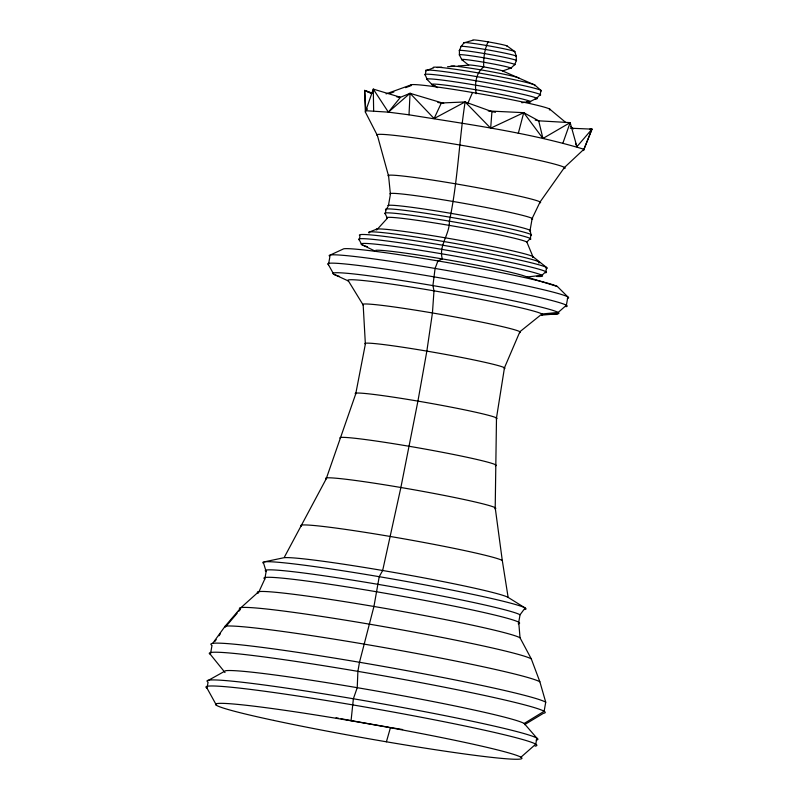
<?xml version="1.0" encoding="UTF-8"?>
<svg xmlns="http://www.w3.org/2000/svg" width="799" height="799" viewBox="0 0 799 799"><rect width="100%" height="100%" fill="white"/><g stroke="black" fill="none" stroke-linecap="round" stroke-linejoin="round"><path stroke-width="1.2" d="M570.286 128.2L591.979 129.138L583.49 150.572L583.929 149.253C527 132.125 467.595 124.334 409.008 114.806L410.057 93.313L443.715 103.381M589.602 129.328L591.979 129.138L576.918 146.666L570.146 122.627L538.696 120.819L523.715 112.669L490.666 128.18L491.944 111.61L465.118 101.942L441.348 102.991L437.802 102.472M351.051 720.798L353.378 698.765L357.233 687.679L357.892 671.35L359.49 662.271L373.942 606.471L379.225 576.688L382.661 570.506L400.878 487.5L417.917 401.118L426.846 351.111L432.439 312.958L433.987 290.836L432.918 285.593L435.085 268.444L437.932 260.923L442.306 258.916C438.411 245.633 449.847 234.367 449.378 221.173C457.787 181.892 458.986 141.553 465.118 101.942L434.097 118.542L410.057 93.313L400.469 97.278L396.873 96.939M225.018 672.528L210.407 654.451L212.015 645.372A170.567 8.03 10 0 1 359.49 662.271A170.567 8.03 10 0 1 545.727 702.201L544.129 711.28L524.184 723.475A152.909 7.201 10 0 0 376.898 691.095A152.909 7.201 10 0 0 225.618 670.731L208.749 680.139M216.529 705.377L207.021 688.169L208.09 682.116A168.03 7.92 10 0 1 374.991 702.521A168.03 7.92 10 0 1 536.179 740.084M258.766 592.119L264.819 578.985L266.127 571.535L263.68 563.445A133.623 6.292 10 0 1 396.414 579.674A133.623 6.292 10 0 1 524.593 609.547M557.722 313.797L541.572 315.146A98.896 4.654 10 0 0 446.711 293.043A98.896 4.654 10 0 0 348.474 281.038L333.732 274.227L328.469 264.739L329.937 256.389A121.598 5.733 10 0 1 450.726 271.161A121.598 5.733 10 0 1 567.37 298.337M374.351 250.736L361.747 244.624L359.29 239.91L360.029 235.735A95.361 4.494 10 0 1 454.741 247.31A95.361 4.494 10 0 1 546.216 268.634M375.7 250.337A77.383 3.645 10 0 1 452.264 260.644A77.383 3.645 10 0 1 526.811 277.023L541.922 275.305L545.857 271.68L546.596 267.505L532.883 256.579L526.841 242.017A71.291 3.356 10 0 0 448.998 225.328A71.291 3.356 10 0 0 387.355 218.257L385.268 213.822L385.967 209.857L387.735 207.101M372.454 93.213L364.664 90.427L365.353 112.03L377.428 135.57L388.604 176.15L390.421 194.287L388.324 206.182A72.449 3.416 10 0 1 460.284 214.971A72.449 3.416 10 0 1 529.777 231.171M437.602 87.62L432.149 84.734L427.245 79.6L425.248 74.966L425.977 70.791L433.617 67.795A51.715 2.437 10 0 1 484.983 74.077A51.715 2.437 10 0 1 534.591 85.633M264.209 561.877L283.745 557.762A114.916 5.413 10 0 1 397.443 573.063A114.916 5.413 10 0 1 508.134 597.402L525.123 607.969L520.049 614.781L518.731 622.221L520.029 637.792L531.295 658.895L539.874 681.807L545.727 702.201M284.464 556.993L326.162 478.941L355.705 393.987L365.373 344.069L363.175 305.018L348.474 281.038M518.291 133.423L523.715 112.669L488.269 110.961M386.406 741.802L390.491 727.509A168.03 7.92 10 0 0 402.676 729.557M365.353 112.03L373.283 89.108L400.469 97.278L388.384 112.15L365.792 110.721L364.664 90.427L371.435 93.293M562.945 142.991L570.146 122.627L542.94 138.467L523.715 112.669M468.723 65.188L461.832 59.715L459.435 55.011L459.405 50.707L460.993 46.682L463.929 42.886L473.138 40.15A17.328 0.819 10 0 1 490.346 42.257A17.328 0.819 10 0 1 506.966 46.132M467.695 103.71L472.499 92.504M434.097 118.542L441.348 102.991M488.119 41.868C484.424 49.558 483.405 58.437 483.705 66.896C475.595 73.228 474.616 84.285 476.154 93.753M212.684 643.365L225.138 626.196L241.018 607.61L258.786 591.64M214.791 641.537L216.179 639.619M218.956 635.774L220.344 633.857M225.308 627.165L237.253 613.113M238.841 611.235L240.429 609.367A148.664 7.001 10 0 1 368.978 624.089A148.664 7.001 10 0 1 531.295 658.895M387.355 218.257L376.679 229.982A79.83 3.765 10 0 1 455.979 239.67A79.83 3.765 10 0 1 532.563 257.518M365.792 110.721L367.49 108.984M526.841 242.017L530.326 238.521L531.025 234.566L530.067 230.312L532.164 218.427L540.084 201.947L564.494 167.43L583.929 149.253L591.979 129.138L589.542 129.498M520.928 757.212L535.769 744.159L536.838 738.096L524.184 723.475M373.652 110.761L373.283 89.108L388.384 112.15L410.057 93.313M524.623 724.643L543.46 713.287A170.567 8.03 10 0 0 379.835 675.165A170.567 8.03 10 0 0 210.407 654.451M330.416 254.961L343.74 248.789A109.443 5.154 10 0 1 452.014 263.36A109.443 5.154 10 0 1 557.432 286.541L567.849 296.908L566.381 305.248L558.171 312.449L541.962 313.987L519.899 331.715L504.469 367.75L496.489 417.957L495.21 507.725L502.291 560.489L508.134 597.402M369.498 231.97L376.998 229.033M390.381 93.283L393.877 91.985M405.562 87.66L411.405 85.503A70.652 3.326 10 0 1 481.587 94.082A70.652 3.326 10 0 1 549.362 109.872M386.077 93.892L411.685 84.664M468.793 64.979A17.328 0.819 10 0 1 485.932 67.286A17.328 0.819 10 0 1 502.621 70.951L510.98 68.085L514.856 64.449L516.354 60.404L516.244 56.09L514.776 51.545L507.035 45.923M521.797 102.741L530.366 101.463L536.748 98.247L540.224 94.542L540.953 90.377L534.791 85.024L502.621 70.951M437.103 67.535L441.747 67.176M447.56 66.736L454.581 66.217M458.117 65.957L467.545 65.268M388.384 112.15L409.008 114.806M491.944 111.61L495.47 112.279M535.22 120.11L538.696 120.819L542.94 138.467M526.811 277.023L557.432 286.541M364.664 90.427L371.175 93.323M549.642 109.044L565.832 122.527M570.596 126.492L573.452 128.879M465.118 101.942L490.666 128.18M575.54 143.401L576.918 146.666M389.303 727.3A168.03 7.92 10 0 1 341.053 718.73M338.556 718.261A168.03 7.92 10 0 1 336.059 717.802M207.021 688.169A168.03 7.92 10 0 1 373.932 708.573A168.03 7.92 10 0 1 535.11 746.136M225.138 626.196A161.188 7.59 10 0 1 384.619 647.669A161.188 7.59 10 0 1 539.874 681.807M258.257 593.218A133.793 6.302 10 0 1 373.942 606.471A133.793 6.302 10 0 1 520.029 637.792M264.819 578.985A129.778 6.112 10 0 1 393.727 594.746A129.778 6.112 10 0 1 518.221 623.759M266.127 571.535A129.778 6.112 10 0 1 378.346 584.399A129.778 6.112 10 0 1 520.049 614.781M301.433 526.291A102.662 4.834 10 0 1 390.202 536.459A102.662 4.834 10 0 1 502.291 560.489M326.162 478.941A86.402 4.075 10 0 1 411.994 489.427A86.402 4.075 10 0 1 494.871 508.743M340.454 438.401A79.311 3.735 10 0 1 419.235 448.029A79.311 3.735 10 0 1 495.33 465.757M355.705 393.987A71.96 3.386 10 0 1 427.175 402.716A71.96 3.386 10 0 1 496.199 418.806M365.373 344.069A71.091 3.346 10 0 1 435.994 352.699A71.091 3.346 10 0 1 504.189 368.589M363.175 305.018A80.1 3.775 10 0 1 442.746 314.746A80.1 3.775 10 0 1 519.59 332.654M339.455 276.434A114.716 5.403 10 0 1 449.777 288.529A114.716 5.403 10 0 1 549.662 313.757M328.469 264.739A121.598 5.733 10 0 1 449.258 279.5A121.598 5.733 10 0 1 565.902 306.686M367.53 246.751A92.085 4.335 10 0 1 451.255 255.46A92.085 4.335 10 0 1 536.568 276.444M359.29 239.91A95.361 4.494 10 0 1 454.012 251.485A95.361 4.494 10 0 1 545.487 272.799M369.158 232.998A86.771 4.085 10 0 1 455.35 243.525A86.771 4.085 10 0 1 538.596 262.931M385.268 213.822A74.147 3.496 10 0 1 458.916 222.821A74.147 3.496 10 0 1 530.037 239.4M385.967 209.857A74.147 3.496 10 0 1 459.615 218.866A74.147 3.496 10 0 1 530.736 235.435M390.421 194.287A72.449 3.416 10 0 1 462.381 203.086A72.449 3.416 10 0 1 531.874 219.286M388.604 176.15A77.423 3.645 10 0 1 465.507 185.548A77.423 3.645 10 0 1 539.774 202.856M377.428 135.57A95.61 4.504 10 0 1 472.399 147.186A95.61 4.504 10 0 1 564.124 168.559M435.305 85.902A50.197 2.367 10 0 1 482.017 90.836A50.197 2.367 10 0 1 526.641 102.032M427.245 79.6A55.97 2.637 10 0 1 486.441 87.041A55.97 2.637 10 0 1 535.01 98.986M425.248 74.966A58.766 2.767 10 0 1 483.615 82.097A58.766 2.767 10 0 1 539.994 95.241M425.977 70.791A58.766 2.767 10 0 1 484.354 77.932A58.766 2.767 10 0 1 540.723 91.066M451.045 66.467A34.647 1.628 10 0 1 485.462 70.672A34.647 1.628 10 0 1 518.701 78.422M463.41 60.295A25.119 1.179 10 0 1 486.791 62.761A25.119 1.179 10 0 1 509.123 68.374M459.435 55.011A28.325 1.338 10 0 1 487.57 58.447A28.325 1.338 10 0 1 514.746 64.779M463.929 42.886A25.987 1.228 10 0 1 489.747 46.042A25.987 1.228 10 0 1 514.676 51.845M460.993 46.682A28.235 1.328 10 0 1 489.038 50.107A28.235 1.328 10 0 1 516.134 56.419M459.405 50.707A29.104 1.368 10 0 1 488.319 54.242A29.104 1.368 10 0 1 516.234 60.744M273.608 720.398A155.585 7.331 10 0 0 520.319 759.05A155.585 7.331 10 0 0 312.269 714.446A155.585 7.331 10 0 0 273.608 720.398"/></g></svg>
